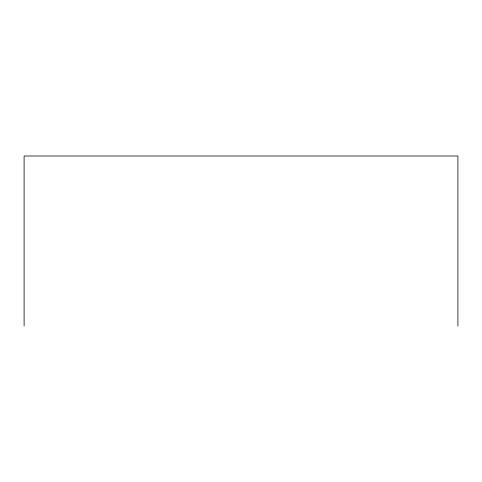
<?xml version="1.0" encoding="UTF-8"?>
<svg xmlns="http://www.w3.org/2000/svg" width="482" height="482" viewBox="0 0 482 482"><rect width="100%" height="100%" fill="white"/><g stroke="black" fill="none" stroke-linecap="round" stroke-linejoin="round"><path stroke-width="0.72" d="M457.9 326.001L457.9 155.999L24.1 155.999L24.1 326.001"/></g></svg>
